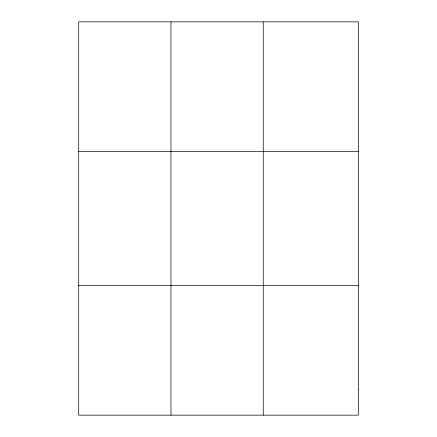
<?xml version="1.0" encoding="UTF-8"?>
<svg xmlns="http://www.w3.org/2000/svg" width="437" height="437" viewBox="0 0 437 437"><rect width="100%" height="100%" fill="white"/><g stroke="black" fill="none" stroke-linecap="round" stroke-linejoin="round"><path stroke-width="0.66" d="M170.971 415.15L170.971 21.85M263.232 415.15L263.232 21.85M78.709 151.639L358.291 151.639M78.709 285.361L358.291 285.361M358.291 389.192L358.291 415.15L78.709 415.15L78.709 21.85L358.291 21.85L358.291 389.192"/></g></svg>
